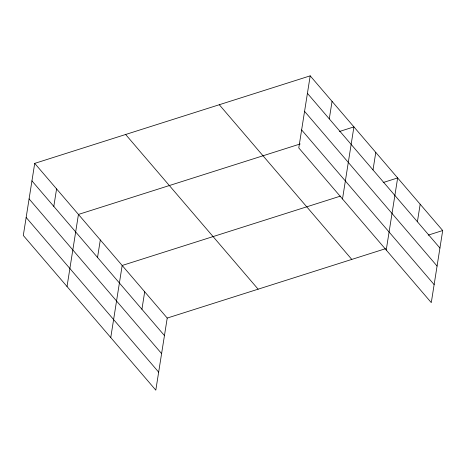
<?xml version="1.0" encoding="UTF-8"?>
<svg xmlns="http://www.w3.org/2000/svg" width="466" height="466" viewBox="0 0 466 466"><rect width="100%" height="100%" fill="white"/><g stroke="black" fill="none" stroke-linecap="round" stroke-linejoin="round"><path stroke-width="0.7" d="M34.717 163.38L23.3 235.47L155.807 390.159L167.224 318.068L34.717 163.38L310.193 75.841L442.7 230.53L431.283 302.62L298.776 147.932L310.193 75.841M53.806 206.415L56.584 188.905M67.028 286.514L78.445 214.43L300.203 143.959M97.534 257.459L100.306 239.949M110.757 337.565L122.174 265.474L340.489 196.099M141.926 309.278L144.699 291.768M329.281 118.877L332.06 101.367M342.504 198.982L353.921 126.892L339.458 131.488M373.01 169.921L375.782 152.411M386.232 250.026L397.649 177.936L383.186 182.532M417.402 221.746L420.175 204.23M167.224 318.068L385.539 248.693M428.237 235.126L442.7 230.53M307.42 93.351L439.927 248.04M304.566 111.362L437.073 266.051M301.63 129.921L434.137 284.61M219.288 104.734L351.795 259.416M125.628 134.493L258.129 289.182M31.944 180.89L164.451 335.578M29.09 198.9L161.597 353.589M26.154 217.459L158.661 372.148"/></g></svg>
